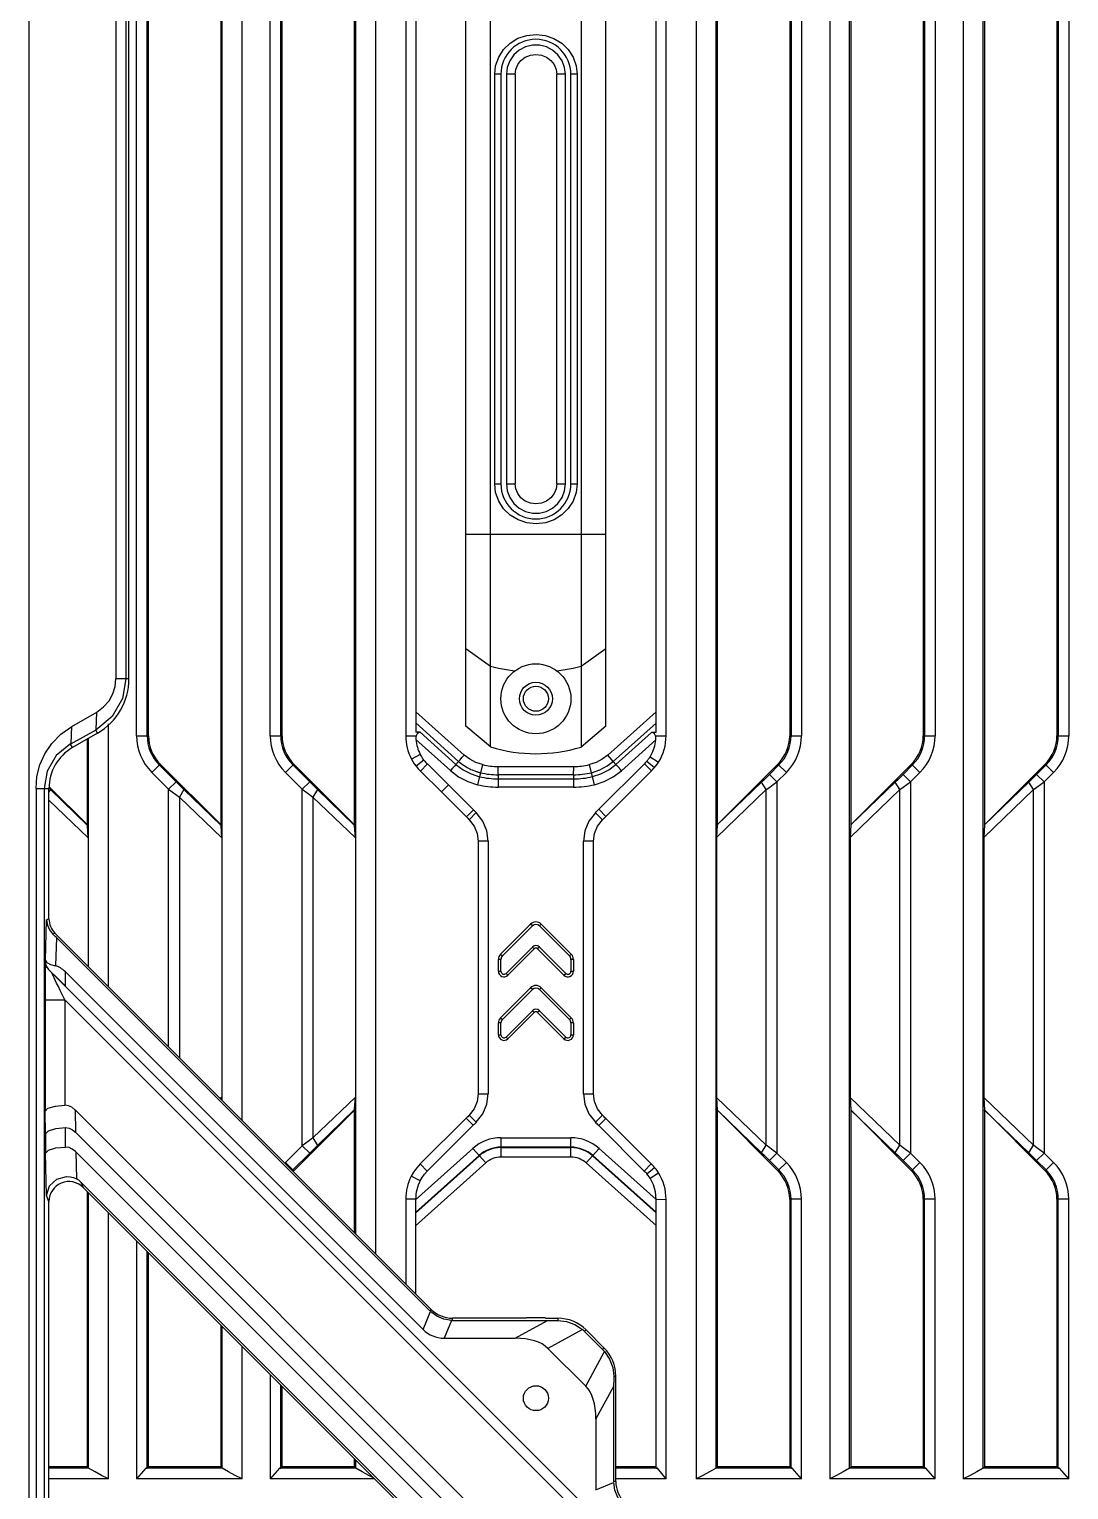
# Model space of a CAD drawing. Header units: millimetres. Extents: x -3132 to 28633, y 682 to 5849.
# Drawn here: x -666.9 to -562.8, y 2240.9 to 2387.1 of the extents above; entities that cross this region are included whole.
import ezdxf

# ---------------------------------------------------------------- set-up
doc = ezdxf.new("R2010")
doc.units = ezdxf.units.MM

msp = doc.modelspace()

# ---------------------------------------------------------------- linework, layer by layer
at = {"linetype": 'Continuous'}
for p, q in [((-647.568, 2279.87), (-647.568, 2468.607)), ((-645.571, 2277.873), (-645.571, 2466.562)), ((-634.198, 2266.5), (-634.198, 2465.558)), ((-632.201, 2264.503), (-632.201, 2465.558)), ((-600.14, 2465.558), (-600.14, 2241.972)), ((-598.147, 2243.038), (-598.147, 2465.558)), ((-586.77, 2465.558), (-586.77, 2241.972)), ((-584.777, 2243.038), (-584.777, 2465.558)), ((-573.4, 2465.558), (-573.4, 2241.972)), ((-571.407, 2243.038), (-571.407, 2465.558)), ((-666.87, 1998.444), (-666.87, 2425.883)), ((-658.191, 2422.667), (-658.191, 2322.058)), ((-657.2, 2422.667), (-657.2, 2322.058)), ((-656.891, 2322.058), (-656.891, 2422.667)), ((-647.71, 2416.644), (-647.71, 2307.472)), ((-634.34, 2416.644), (-634.34, 2307.472)), ((-598.002, 2307.466), (-598.002, 2416.654)), ((-584.632, 2307.466), (-584.632, 2416.654)), ((-571.262, 2307.466), (-571.262, 2416.654)), ((-656.124, 2316.355), (-656.124, 2407.761)), ((-655.071, 2316.355), (-655.071, 2407.761)), ((-654.936, 2316.355), (-654.936, 2407.761)), ((-642.754, 2316.355), (-642.754, 2407.761)), ((-641.701, 2316.355), (-641.701, 2407.761)), ((-641.566, 2316.355), (-641.566, 2407.761)), ((-629.201, 2407.761), (-629.201, 2316.355)), ((-628.199, 2407.682), (-628.199, 2316.701)), ((-620.706, 2315.232), (-620.706, 2408.884)), ((-611.64, 2408.896), (-611.64, 2315.22)), ((-604.14, 2316.68), (-604.14, 2407.705)), ((-603.141, 2316.355), (-603.141, 2407.751)), ((-590.775, 2407.761), (-590.775, 2316.355)), ((-590.64, 2407.761), (-590.64, 2316.355)), ((-589.587, 2407.761), (-589.587, 2316.355)), ((-577.405, 2407.761), (-577.405, 2316.355)), ((-577.27, 2407.761), (-577.27, 2316.355)), ((-576.217, 2407.761), (-576.217, 2316.355)), ((-564.035, 2407.761), (-564.035, 2316.355)), ((-563.9, 2407.761), (-563.9, 2316.355)), ((-562.847, 2407.761), (-562.847, 2316.355)), ((-623.17, 2317.323), (-623.17, 2406.792)), ((-609.17, 2317.313), (-609.17, 2406.803)), ((-620.292, 2341.558), (-620.292, 2382.558)), ((-619.67, 2382.558), (-620.292, 2382.558)), ((-619.67, 2382.558), (-619.67, 2341.558)), ((-619.12, 2382.558), (-619.12, 2341.558)), ((-618.256, 2382.558), (-619.12, 2382.558)), ((-618.256, 2382.558), (-618.256, 2341.558)), ((-614.087, 2341.558), (-614.087, 2382.558)), ((-613.22, 2382.558), (-614.087, 2382.558)), ((-613.22, 2341.558), (-613.22, 2382.558)), ((-612.67, 2341.558), (-612.67, 2382.558)), ((-612.05, 2382.558), (-612.67, 2382.558)), ((-612.05, 2382.558), (-612.05, 2341.558)), ((-620.292, 2341.558), (-619.67, 2341.558)), ((-619.12, 2341.558), (-618.256, 2341.558)), ((-614.087, 2341.558), (-613.22, 2341.558)), ((-612.67, 2341.558), (-612.05, 2341.558)), ((-623.17, 2336.532), (-609.17, 2336.532)), ((-620.706, 2323.283), (-623.17, 2325.059)), ((-609.17, 2325.05), (-611.64, 2323.273)), ((-656.891, 2322.058), (-658.191, 2322.058)), ((-662.614, 2317.283), (-660.114, 2318.727)), ((-660.171, 2316.945), (-660.114, 2318.727)), ((-623.357, 2314.419), (-628.198, 2318.762)), ((-604.14, 2318.739), (-608.977, 2314.413)), ((-662.666, 2315.57), (-662.614, 2317.283)), ((-658.941, 2291.243), (-658.941, 2317.534)), ((-623.906, 2313.794), (-628.196, 2317.643)), ((-620.706, 2315.232), (-623.17, 2317.323)), ((-609.17, 2317.313), (-611.64, 2315.22)), ((-604.14, 2317.623), (-608.428, 2313.788)), ((-660.211, 2316.923), (-662.736, 2315.531)), ((-662.531, 2315.176), (-662.736, 2315.531)), ((-660.035, 2316.617), (-662.531, 2315.176)), ((-661.08, 2316.014), (-661.08, 2307.472)), ((-660.938, 2293.24), (-660.938, 2316.096)), ((-660.035, 2316.617), (-660.211, 2316.923)), ((-656.124, 2316.355), (-654.936, 2316.355)), ((-642.754, 2316.355), (-641.566, 2316.355)), ((-629.201, 2316.355), (-628.151, 2316.355)), ((-627.756, 2316.701), (-628.198, 2316.7)), ((-628.182, 2315.966), (-624.73, 2312.869)), ((-627.756, 2316.701), (-624.18, 2313.493)), ((-608.155, 2313.487), (-604.586, 2316.68)), ((-607.606, 2312.862), (-604.163, 2315.941)), ((-604.14, 2316.68), (-604.586, 2316.68)), ((-604.197, 2316.355), (-603.141, 2316.355)), ((-590.775, 2316.355), (-589.587, 2316.355)), ((-577.405, 2316.355), (-576.217, 2316.355)), ((-564.035, 2316.355), (-562.847, 2316.355)), ((-627.739, 2314.49), (-628.627, 2314.029)), ((-604.739, 2314.253), (-603.889, 2313.728)), ((-653.765, 2313.526), (-654.605, 2312.686)), ((-654.605, 2312.686), (-652.917, 2310.999)), ((-652.172, 2311.744), (-653.86, 2313.431)), ((-647.71, 2307.472), (-653.765, 2313.526)), ((-640.395, 2313.526), (-641.235, 2312.686)), ((-641.235, 2312.686), (-639.547, 2310.999)), ((-638.802, 2311.744), (-640.49, 2313.431)), ((-634.34, 2307.472), (-640.395, 2313.526)), ((-627.372, 2313.921), (-628.158, 2313.302)), ((-627.023, 2313.533), (-627.713, 2312.808)), ((-627.713, 2312.808), (-625.626, 2310.74)), ((-624.92, 2311.448), (-627.023, 2313.533)), ((-623.906, 2313.794), (-624.18, 2313.493)), ((-621.507, 2313.464), (-622, 2311.453)), ((-621.778, 2312.674), (-621.705, 2312.655)), ((-619.952, 2313.289), (-612.388, 2313.289)), ((-610.315, 2311.456), (-610.811, 2313.466)), ((-605.317, 2313.552), (-609.872, 2308.996)), ((-609.165, 2308.288), (-604.615, 2312.838)), ((-608.428, 2313.788), (-608.155, 2313.487)), ((-605.317, 2313.552), (-604.615, 2312.838)), ((-605.062, 2313.828), (-604.296, 2313.184)), ((-591.946, 2313.526), (-598.002, 2307.466)), ((-591.851, 2313.431), (-592.801, 2312.481)), ((-592.056, 2311.736), (-591.106, 2312.686)), ((-591.106, 2312.686), (-591.946, 2313.526)), ((-578.576, 2313.526), (-584.632, 2307.466)), ((-578.481, 2313.431), (-579.431, 2312.481)), ((-578.686, 2311.736), (-577.736, 2312.686)), ((-577.736, 2312.686), (-578.576, 2313.526)), ((-565.206, 2313.526), (-571.262, 2307.466)), ((-565.111, 2313.431), (-566.061, 2312.481)), ((-565.316, 2311.736), (-564.366, 2312.686)), ((-564.366, 2312.686), (-565.206, 2313.526)), ((-661.08, 2307.472), (-664.862, 2311.253)), ((-652.917, 2310.999), (-652.172, 2311.744)), ((-639.547, 2310.999), (-638.802, 2311.744)), ((-624.92, 2311.448), (-625.626, 2310.74)), ((-622.423, 2308.945), (-624.92, 2311.448)), ((-619.945, 2312.457), (-619.946, 2312.051)), ((-619.946, 2312.051), (-612.395, 2312.051)), ((-612.396, 2312.457), (-619.945, 2312.457)), ((-612.402, 2311.219), (-619.94, 2311.219)), ((-612.396, 2312.457), (-612.395, 2312.051)), ((-593.588, 2311.708), (-598.015, 2307.434)), ((-593.125, 2310.963), (-593.588, 2311.708)), ((-592.801, 2312.481), (-592.056, 2311.736)), ((-592.056, 2311.736), (-592.056, 2274.593)), ((-580.218, 2311.708), (-584.645, 2307.434)), ((-579.755, 2310.963), (-580.218, 2311.708)), ((-579.431, 2312.481), (-578.686, 2311.736)), ((-578.686, 2311.736), (-578.686, 2274.593)), ((-566.848, 2311.708), (-571.275, 2307.434)), ((-566.385, 2310.963), (-566.848, 2311.708)), ((-566.061, 2312.481), (-565.316, 2311.736)), ((-565.316, 2311.736), (-565.316, 2274.593)), ((-666.191, 2311.088), (-664.891, 2311.088)), ((-666.191, 2311.088), (-666.191, 2163.028)), ((-665.385, 2311.088), (-665.385, 2163.028)), ((-664.891, 2298.021), (-664.891, 2311.088)), ((-664.756, 2310.971), (-664.891, 2310.752)), ((-664.891, 2309.91), (-660.977, 2306.13)), ((-664.756, 2310.971), (-664.889, 2311.1)), ((-661.045, 2307.388), (-664.756, 2310.971)), ((-652.917, 2285.219), (-652.917, 2310.999)), ((-651.386, 2310.971), (-651.848, 2310.225)), ((-651.848, 2310.225), (-651.848, 2284.15)), ((-651.848, 2310.225), (-647.607, 2306.13)), ((-647.675, 2307.388), (-651.386, 2310.971)), ((-639.547, 2275.33), (-639.547, 2310.999)), ((-638.016, 2310.971), (-638.478, 2310.225)), ((-638.478, 2310.225), (-638.478, 2276.103)), ((-638.478, 2310.225), (-634.237, 2306.13)), ((-634.305, 2307.388), (-638.016, 2310.971)), ((-625.626, 2310.74), (-623.13, 2308.238)), ((-598.086, 2306.172), (-593.125, 2310.963)), ((-593.125, 2275.366), (-593.125, 2310.963)), ((-584.716, 2306.172), (-579.755, 2310.963)), ((-579.755, 2275.366), (-579.755, 2310.963)), ((-571.346, 2306.172), (-566.385, 2310.963)), ((-566.385, 2275.366), (-566.385, 2310.963)), ((-622.423, 2308.945), (-623.13, 2308.238)), ((-622.135, 2308.659), (-622.843, 2307.953)), ((-610.213, 2308.657), (-609.505, 2307.951)), ((-609.872, 2308.996), (-609.165, 2308.288)), ((-661.08, 2307.472), (-661.045, 2307.388)), ((-660.977, 2306.13), (-661.045, 2307.388)), ((-647.71, 2307.472), (-647.675, 2307.388)), ((-647.607, 2306.13), (-647.675, 2307.388)), ((-634.34, 2307.472), (-634.305, 2307.388)), ((-634.237, 2306.13), (-634.305, 2307.388)), ((-598.018, 2307.436), (-598.086, 2306.172)), ((-584.648, 2307.436), (-584.716, 2306.172)), ((-571.278, 2307.436), (-571.346, 2306.172)), ((-660.977, 2306.13), (-660.977, 2293.279)), ((-647.607, 2306.13), (-647.607, 2280.199)), ((-634.237, 2306.13), (-634.237, 2280.199)), ((-620.947, 2305.816), (-621.947, 2305.816)), ((-621.947, 2305.816), (-621.947, 2280.512)), ((-620.947, 2305.816), (-620.947, 2280.512)), ((-610.396, 2305.817), (-611.396, 2305.817)), ((-611.396, 2280.513), (-611.396, 2305.817)), ((-610.396, 2280.512), (-610.396, 2305.816)), ((-598.086, 2306.172), (-598.086, 2280.156)), ((-584.716, 2306.172), (-584.716, 2280.156)), ((-571.346, 2306.172), (-571.346, 2280.156)), ((-664.891, 2298.021), (-665.136, 2297.92)), ((-665.238, 2293.884), (-665.136, 2297.92)), ((-664.446, 2296.55), (-664.306, 2296.608)), ((-664.306, 2296.608), (-626.635, 2258.937)), ((-616.701, 2297.502), (-619.701, 2294.502)), ((-619.524, 2294.326), (-616.524, 2297.326)), ((-616.524, 2297.326), (-616.701, 2297.502)), ((-615.64, 2297.502), (-615.817, 2297.326)), ((-615.817, 2297.326), (-612.817, 2294.326)), ((-612.64, 2294.502), (-615.64, 2297.502)), ((-664.156, 2296.151), (-664.228, 2293.332)), ((-664.156, 2296.151), (-626.788, 2258.783)), ((-616.524, 2295.204), (-619.158, 2292.57)), ((-616.347, 2295.028), (-616.524, 2295.204)), ((-615.817, 2295.204), (-615.994, 2295.028)), ((-613.183, 2292.57), (-615.817, 2295.204)), ((-665.238, 2293.884), (-665.238, 2293.533)), ((-619.67, 2293.972), (-619.92, 2293.972)), ((-619.92, 2292.782), (-619.92, 2293.972)), ((-619.701, 2294.502), (-619.524, 2294.326)), ((-619.67, 2292.782), (-619.67, 2293.972)), ((-618.982, 2292.393), (-616.347, 2295.028)), ((-615.994, 2295.028), (-613.359, 2292.393)), ((-612.817, 2294.326), (-612.64, 2294.502)), ((-612.42, 2293.972), (-612.67, 2293.972)), ((-612.67, 2293.972), (-612.67, 2292.782)), ((-612.42, 2293.972), (-612.42, 2292.782)), ((-568.136, 2196.169), (-664.601, 2292.634)), ((-663.239, 2291.299), (-663.239, 2292.713)), ((-627.464, 2256.938), (-663.239, 2292.713)), ((-619.92, 2292.782), (-619.67, 2292.782)), ((-619.158, 2292.57), (-618.982, 2292.393)), ((-613.359, 2292.393), (-613.183, 2292.57)), ((-612.67, 2292.782), (-612.42, 2292.782)), ((-616.701, 2291.138), (-619.701, 2288.138)), ((-619.524, 2287.962), (-616.524, 2290.962)), ((-616.524, 2290.962), (-616.701, 2291.138)), ((-615.64, 2291.138), (-615.817, 2290.962)), ((-615.817, 2290.962), (-612.817, 2287.962)), ((-612.64, 2288.138), (-615.64, 2291.138)), ((-665.29, 2289.911), (-663.291, 2289.911)), ((-665.29, 2289.911), (-665.29, 2278.779)), ((-663.291, 2289.911), (-663.291, 2279.387)), ((-663.291, 2289.911), (-568.843, 2195.463)), ((-619.701, 2288.138), (-619.524, 2287.962)), ((-616.524, 2288.84), (-619.158, 2286.206)), ((-618.982, 2286.029), (-616.347, 2288.664)), ((-616.347, 2288.664), (-616.524, 2288.84)), ((-615.817, 2288.84), (-615.994, 2288.664)), ((-615.994, 2288.664), (-613.359, 2286.029)), ((-613.183, 2286.206), (-615.817, 2288.84)), ((-612.817, 2287.962), (-612.64, 2288.138)), ((-619.67, 2287.608), (-619.92, 2287.608)), ((-619.92, 2286.418), (-619.92, 2287.608)), ((-619.92, 2286.418), (-619.67, 2286.418)), ((-619.67, 2286.418), (-619.67, 2287.608)), ((-612.42, 2287.608), (-612.67, 2287.608)), ((-612.67, 2287.608), (-612.67, 2286.418)), ((-612.67, 2286.418), (-612.42, 2286.418)), ((-612.42, 2287.608), (-612.42, 2286.418)), ((-619.158, 2286.206), (-618.982, 2286.029)), ((-613.359, 2286.029), (-613.183, 2286.206)), ((-621.947, 2280.512), (-620.947, 2280.512)), ((-611.396, 2280.513), (-610.396, 2280.513)), ((-647.607, 2280.199), (-647.754, 2280.056)), ((-647.622, 2279.924), (-647.607, 2280.199)), ((-634.237, 2280.199), (-638.478, 2276.103)), ((-634.305, 2278.941), (-634.237, 2280.199)), ((-598.086, 2280.156), (-598.017, 2278.888)), ((-593.125, 2275.366), (-598.086, 2280.156)), ((-579.755, 2275.366), (-584.716, 2280.156)), ((-584.716, 2280.156), (-584.647, 2278.888)), ((-566.385, 2275.366), (-571.346, 2280.156)), ((-571.346, 2280.156), (-571.277, 2278.888)), ((-665.238, 2276.53), (-665.29, 2278.779)), ((-662.289, 2278.92), (-662.237, 2276.671)), ((-568.843, 2185.473), (-662.289, 2278.92)), ((-640.395, 2272.802), (-634.34, 2278.857)), ((-638.016, 2275.358), (-634.305, 2278.941)), ((-634.34, 2278.857), (-634.305, 2278.941)), ((-634.34, 2278.857), (-634.34, 2266.642)), ((-623.142, 2278.079), (-627.735, 2273.498)), ((-622.436, 2277.371), (-623.142, 2278.079)), ((-622.13, 2277.675), (-622.838, 2278.381)), ((-610.208, 2277.667), (-609.5, 2278.374)), ((-609.174, 2278.049), (-609.881, 2277.342)), ((-604.631, 2273.506), (-609.174, 2278.049)), ((-598.012, 2278.892), (-593.588, 2274.621)), ((-598.001, 2243.19), (-598.001, 2278.867)), ((-598.001, 2278.867), (-591.946, 2272.802)), ((-584.642, 2278.892), (-580.218, 2274.621)), ((-584.631, 2278.867), (-578.576, 2272.802)), ((-584.631, 2243.19), (-584.631, 2278.867)), ((-571.272, 2278.892), (-566.848, 2274.621)), ((-571.261, 2243.19), (-571.261, 2278.867)), ((-571.261, 2278.867), (-565.206, 2272.802)), ((-665.238, 2276.53), (-665.238, 2274.571)), ((-663.239, 2275.196), (-663.239, 2277.137)), ((-569.941, 2184.375), (-662.242, 2276.676)), ((-638.478, 2276.103), (-638.016, 2275.358)), ((-627.034, 2272.785), (-622.436, 2277.371)), ((-619.672, 2276.126), (-612.663, 2276.126)), ((-619.672, 2276.126), (-619.672, 2274.185)), ((-612.663, 2274.185), (-612.663, 2276.126)), ((-609.881, 2277.342), (-605.327, 2272.788)), ((-662.241, 2274.744), (-623.051, 2235.554)), ((-662.219, 2274.722), (-662.153, 2272.015)), ((-639.547, 2275.33), (-641.235, 2273.642)), ((-638.802, 2274.585), (-639.547, 2275.33)), ((-622.49, 2275.047), (-628.201, 2269.924)), ((-621.194, 2273.602), (-622.49, 2275.047)), ((-612.663, 2275.178), (-619.672, 2275.178)), ((-619.672, 2275.134), (-612.663, 2275.134)), ((-609.849, 2275.051), (-611.143, 2273.604)), ((-604.14, 2269.954), (-609.849, 2275.051)), ((-593.588, 2274.621), (-593.125, 2275.366)), ((-592.056, 2274.593), (-592.801, 2273.848)), ((-591.106, 2273.642), (-592.056, 2274.593)), ((-580.218, 2274.621), (-579.755, 2275.366)), ((-578.686, 2274.593), (-579.431, 2273.848)), ((-577.736, 2273.642), (-578.686, 2274.593)), ((-566.848, 2274.621), (-566.385, 2275.366)), ((-565.316, 2274.593), (-566.061, 2273.848)), ((-564.366, 2273.642), (-565.316, 2274.593)), ((-665.136, 2270.331), (-665.238, 2274.571)), ((-641.235, 2273.642), (-640.395, 2272.802)), ((-640.49, 2272.897), (-638.802, 2274.585)), ((-621.857, 2274.341), (-628.201, 2268.649)), ((-628.201, 2268.59), (-621.827, 2274.308)), ((-628.201, 2267.315), (-621.194, 2273.602)), ((-627.034, 2272.785), (-627.735, 2273.498)), ((-612.663, 2274.185), (-619.672, 2274.185)), ((-611.143, 2273.604), (-604.14, 2267.34)), ((-610.511, 2274.311), (-604.14, 2268.613)), ((-604.14, 2268.673), (-610.481, 2274.344)), ((-605.327, 2272.788), (-604.631, 2273.506)), ((-605.06, 2272.5), (-604.294, 2273.142)), ((-591.851, 2272.897), (-592.801, 2273.848)), ((-591.946, 2272.802), (-591.106, 2273.642)), ((-578.481, 2272.897), (-579.431, 2273.848)), ((-578.576, 2272.802), (-577.736, 2273.642)), ((-565.111, 2272.897), (-566.061, 2273.848)), ((-565.206, 2272.802), (-564.366, 2273.642)), ((-661.696, 2271.678), (-624.833, 2234.815)), ((-661.696, 2271.678), (-661.479, 2271.154)), ((-627.754, 2271.812), (-628.645, 2272.264)), ((-604.738, 2272.074), (-603.893, 2272.609)), ((-664.891, 2269.74), (-665.136, 2270.331)), ((-625.049, 2234.724), (-661.479, 2271.154)), ((-661.08, 2270.755), (-661.08, 2243.19)), ((-660.938, 2243.037), (-660.938, 2270.613)), ((-664.891, 2163.028), (-664.891, 2269.74)), ((-628.201, 2269.974), (-629.201, 2269.974)), ((-629.201, 2269.974), (-629.201, 2261.503)), ((-628.201, 2269.974), (-628.201, 2260.503)), ((-604.14, 2269.954), (-603.141, 2269.964)), ((-604.14, 2243.059), (-604.14, 2269.954)), ((-603.141, 2241.972), (-603.141, 2269.96)), ((-589.587, 2269.974), (-590.775, 2269.974)), ((-590.775, 2269.974), (-590.775, 2243.19)), ((-590.64, 2243.056), (-590.64, 2269.974)), ((-589.587, 2241.972), (-589.587, 2269.974)), ((-576.217, 2269.974), (-577.405, 2269.974)), ((-577.405, 2269.974), (-577.405, 2243.19)), ((-577.27, 2243.056), (-577.27, 2269.974)), ((-576.217, 2241.972), (-576.217, 2269.974)), ((-562.847, 2269.974), (-564.035, 2269.974)), ((-564.035, 2269.974), (-564.035, 2243.19)), ((-563.9, 2243.056), (-563.9, 2269.974)), ((-562.847, 2241.972), (-562.847, 2269.974)), ((-658.941, 2241.972), (-658.941, 2268.616)), ((-656.124, 2265.799), (-656.124, 2241.972)), ((-655.071, 2243.056), (-655.071, 2264.745)), ((-654.936, 2243.19), (-654.936, 2264.611)), ((-627.464, 2256.938), (-626.725, 2258.72)), ((-626.635, 2258.937), (-626.788, 2258.783)), ((-647.71, 2257.385), (-647.71, 2243.19)), ((-647.568, 2243.037), (-647.568, 2257.243)), ((-624.602, 2257.841), (-625.339, 2256.058)), ((-617.14, 2258.058), (-624.513, 2258.058)), ((-624.513, 2257.841), (-624.513, 2258.058)), ((-624.513, 2257.841), (-614.994, 2257.841)), ((-618.254, 2256.058), (-614.994, 2257.841)), ((-617.07, 2258.128), (-617.14, 2258.058)), ((-617.07, 2258.128), (-615.27, 2258.128)), ((-615.27, 2258.128), (-615.201, 2258.058)), ((-615.201, 2258.058), (-613.978, 2258.058)), ((-613.978, 2258.058), (-613.978, 2257.843)), ((-625.339, 2256.058), (-618.254, 2256.058)), ((-611.508, 2256.928), (-614.96, 2255.04)), ((-611.3, 2256.736), (-611.149, 2256.886)), ((-611.3, 2256.736), (-609.493, 2254.928)), ((-611.149, 2256.886), (-609.342, 2255.079)), ((-645.571, 2241.972), (-645.571, 2255.246)), ((-611.188, 2251.269), (-614.96, 2255.04)), ((-611.188, 2251.269), (-609.3, 2254.721)), ((-609.342, 2255.079), (-609.493, 2254.928)), ((-642.754, 2252.429), (-642.754, 2241.972)), ((-641.701, 2243.056), (-641.701, 2251.375)), ((-641.566, 2243.19), (-641.566, 2251.241)), ((-608.388, 2251.235), (-610.17, 2247.975)), ((-608.388, 2251.235), (-608.388, 2241.715)), ((-608.386, 2252.251), (-608.17, 2252.251)), ((-608.17, 2241.715), (-608.17, 2252.251)), ((-610.17, 2247.975), (-610.17, 2240.889)), ((-634.34, 2244.015), (-634.34, 2243.19)), ((-661.08, 2243.19), (-664.891, 2243.19)), ((-660.938, 2243.044), (-664.891, 2243.045)), ((-655.2, 2243.046), (-656.124, 2241.972)), ((-655.2, 2243.046), (-655.071, 2243.056)), ((-655.071, 2243.056), (-654.936, 2243.19)), ((-647.71, 2243.19), (-654.936, 2243.19)), ((-641.83, 2243.046), (-642.754, 2241.972)), ((-641.83, 2243.046), (-641.701, 2243.056)), ((-641.701, 2243.056), (-641.566, 2243.19)), ((-634.34, 2243.19), (-641.566, 2243.19)), ((-634.198, 2243.037), (-634.198, 2243.873)), ((-604.14, 2243.19), (-608.17, 2243.19)), ((-603.987, 2243.046), (-608.17, 2243.046)), ((-604.14, 2243.059), (-603.987, 2243.046)), ((-603.141, 2241.972), (-603.987, 2243.046)), ((-598.143, 2243.044), (-598.098, 2243.093)), ((-598.098, 2243.093), (-598.001, 2243.19)), ((-590.775, 2243.19), (-598.001, 2243.19)), ((-590.64, 2243.056), (-590.775, 2243.19)), ((-590.64, 2243.056), (-590.511, 2243.046)), ((-589.587, 2241.972), (-590.511, 2243.046)), ((-584.773, 2243.044), (-584.728, 2243.093)), ((-584.728, 2243.093), (-584.631, 2243.19)), ((-577.405, 2243.19), (-584.631, 2243.19)), ((-577.27, 2243.056), (-577.405, 2243.19)), ((-577.27, 2243.056), (-577.141, 2243.046)), ((-576.217, 2241.972), (-577.141, 2243.046)), ((-571.403, 2243.044), (-571.358, 2243.093)), ((-571.358, 2243.093), (-571.261, 2243.19)), ((-564.035, 2243.19), (-571.261, 2243.19)), ((-563.9, 2243.056), (-564.035, 2243.19)), ((-563.9, 2243.056), (-563.771, 2243.046)), ((-562.847, 2241.972), (-563.771, 2243.046)), ((-658.941, 2241.972), (-664.891, 2241.972)), ((-645.571, 2241.972), (-656.124, 2241.972)), ((-632.297, 2241.972), (-642.754, 2241.972)), ((-610.17, 2240.889), (-608.388, 2241.626)), ((-608.17, 2241.715), (-608.388, 2241.715)), ((-603.14, 2241.972), (-608.17, 2241.972)), ((-589.587, 2241.972), (-600.14, 2241.972)), ((-576.217, 2241.972), (-586.77, 2241.972)), ((-562.847, 2241.972), (-573.4, 2241.972))]:
    msp.add_line(p, q, dxfattribs=at)
for points in [[(-620.292, 2382.558), (-620.196, 2383.418), (-619.887, 2384.285), (-619.401, 2385.042), (-618.752, 2385.676), (-617.962, 2386.16), (-617.091, 2386.457), (-616.153, 2386.558)], [(-616.153, 2386.558), (-615.23, 2386.452), (-614.364, 2386.153), (-613.574, 2385.664), (-612.927, 2385.024), (-612.445, 2384.265), (-612.142, 2383.402), (-612.05, 2382.558)], [(-613.22, 2382.558), (-613.303, 2383.251), (-613.553, 2383.918), (-613.958, 2384.509), (-614.493, 2384.985), (-615.124, 2385.316), (-615.816, 2385.486), (-616.526, 2385.487), (-617.216, 2385.316), (-617.849, 2384.984), (-618.383, 2384.509), (-618.788, 2383.918), (-619.038, 2383.251), (-619.12, 2382.558)], [(-618.256, 2382.558), (-618.191, 2383.049), (-617.991, 2383.527), (-617.665, 2383.946), (-617.23, 2384.275), (-616.718, 2384.483), (-616.172, 2384.554), (-615.623, 2384.483), (-615.112, 2384.274), (-614.678, 2383.946), (-614.351, 2383.526), (-614.152, 2383.049), (-614.087, 2382.558)], [(-616.153, 2337.558), (-617.082, 2337.657), (-617.956, 2337.953), (-618.753, 2338.44), (-619.407, 2339.08), (-619.893, 2339.842), (-620.199, 2340.709), (-620.292, 2341.558)], [(-619.12, 2341.558), (-619.038, 2340.864), (-618.787, 2340.196), (-618.381, 2339.605), (-617.846, 2339.13), (-617.212, 2338.798), (-616.523, 2338.629), (-615.818, 2338.629), (-615.128, 2338.798), (-614.495, 2339.13), (-613.959, 2339.605), (-613.554, 2340.196), (-613.303, 2340.864), (-613.22, 2341.558)], [(-614.087, 2341.558), (-614.152, 2341.066), (-614.351, 2340.59), (-614.677, 2340.17), (-615.111, 2339.842), (-615.621, 2339.633), (-616.173, 2339.562), (-616.722, 2339.634), (-617.233, 2339.843), (-617.667, 2340.171), (-617.992, 2340.591), (-618.191, 2341.068), (-618.256, 2341.558)], [(-612.05, 2341.558), (-612.145, 2340.703), (-612.45, 2339.84), (-612.931, 2339.086), (-613.573, 2338.453), (-614.356, 2337.967), (-615.22, 2337.666), (-616.153, 2337.558)], [(-618.299, 2322.836), (-619.108, 2322.95), (-619.912, 2323.099), (-620.706, 2323.283)], [(-611.64, 2323.273), (-612.431, 2323.091), (-613.231, 2322.944), (-614.037, 2322.833)], [(-657.2, 2322.058), (-657.542, 2320.082), (-658.557, 2318.3), (-660.211, 2316.923)], [(-660.114, 2318.727), (-659.425, 2319.235), (-658.885, 2319.854), (-658.497, 2320.554), (-658.267, 2321.298), (-658.191, 2322.058)], [(-666.191, 2311.088), (-666.093, 2312.267), (-665.795, 2313.436), (-665.295, 2314.555), (-664.594, 2315.594), (-663.7, 2316.514), (-662.614, 2317.283)], [(-662.736, 2315.532), (-664.165, 2314.38), (-665.086, 2312.798), (-665.385, 2311.088)], [(-628.151, 2316.355), (-628.178, 2316.237), (-628.188, 2316.107), (-628.182, 2315.966)], [(-627.757, 2316.701), (-627.929, 2316.66), (-628.062, 2316.541), (-628.151, 2316.355)], [(-604.74, 2314.254), (-604.463, 2314.785), (-604.27, 2315.352), (-604.163, 2315.941)], [(-604.197, 2316.355), (-604.291, 2316.535), (-604.424, 2316.644), (-604.586, 2316.68)], [(-604.163, 2315.941), (-604.156, 2316.092), (-604.168, 2316.23), (-604.198, 2316.355)], [(-627.372, 2313.921), (-627.511, 2314.108), (-627.633, 2314.298), (-627.739, 2314.49)], [(-623.906, 2313.794), (-623.76, 2313.962), (-623.57, 2314.178), (-623.357, 2314.419)], [(-621.507, 2313.464), (-622.175, 2313.686), (-622.797, 2314.008), (-623.357, 2314.419)], [(-608.977, 2314.413), (-609.528, 2314.009), (-610.145, 2313.689), (-610.811, 2313.466)], [(-608.428, 2313.788), (-608.576, 2313.954), (-608.766, 2314.17), (-608.977, 2314.413)], [(-605.062, 2313.828), (-605.014, 2313.885), (-604.97, 2313.938), (-604.931, 2313.988), (-604.895, 2314.034), (-604.862, 2314.078), (-604.833, 2314.118), (-604.806, 2314.156), (-604.783, 2314.191), (-604.761, 2314.224), (-604.74, 2314.254)], [(-628.627, 2314.029), (-628.49, 2313.783), (-628.334, 2313.541), (-628.158, 2313.302)], [(-624.18, 2313.493), (-624.326, 2313.325), (-624.517, 2313.11), (-624.73, 2312.869)], [(-624.73, 2312.869), (-623.901, 2312.256), (-622.984, 2311.78), (-622, 2311.453)], [(-624.179, 2313.493), (-623.455, 2312.958), (-622.654, 2312.544), (-621.802, 2312.261)], [(-623.906, 2313.794), (-623.696, 2313.629), (-623.511, 2313.486), (-623.341, 2313.366), (-623.183, 2313.267), (-623.038, 2313.183), (-622.904, 2313.111), (-622.781, 2313.049), (-622.667, 2312.994), (-622.562, 2312.947), (-622.466, 2312.905), (-622.376, 2312.869), (-622.294, 2312.837), (-622.217, 2312.809), (-622.146, 2312.785), (-622.081, 2312.763), (-622.02, 2312.743), (-621.964, 2312.726), (-621.912, 2312.711), (-621.864, 2312.697), (-621.82, 2312.685), (-621.778, 2312.674)], [(-619.945, 2312.457), (-619.945, 2312.68), (-619.948, 2312.968), (-619.952, 2313.289)], [(-612.396, 2312.457), (-612.393, 2312.68), (-612.39, 2312.967), (-612.388, 2313.289)], [(-610.612, 2312.658), (-609.762, 2312.948), (-609.036, 2313.336), (-608.428, 2313.788)], [(-610.514, 2312.264), (-609.673, 2312.544), (-608.882, 2312.952), (-608.155, 2313.487)], [(-610.315, 2311.456), (-609.337, 2311.783), (-608.427, 2312.255), (-607.606, 2312.862)], [(-607.606, 2312.862), (-607.818, 2313.104), (-608.008, 2313.32), (-608.155, 2313.487)], [(-605.062, 2313.828), (-605.145, 2313.732), (-605.23, 2313.639), (-605.317, 2313.552)], [(-604.615, 2312.838), (-604.507, 2312.949), (-604.4, 2313.064), (-604.296, 2313.184)], [(-604.296, 2313.184), (-604.149, 2313.365), (-604.013, 2313.546), (-603.889, 2313.728)], [(-651.386, 2310.971), (-651.64, 2311.217), (-651.902, 2311.475), (-652.172, 2311.744)], [(-638.016, 2310.971), (-638.27, 2311.217), (-638.532, 2311.475), (-638.802, 2311.744)], [(-619.946, 2312.051), (-619.946, 2311.828), (-619.94, 2311.219)], [(-612.395, 2312.051), (-612.398, 2311.828), (-612.4, 2311.54), (-612.402, 2311.219)], [(-592.801, 2312.481), (-593.071, 2312.213), (-593.334, 2311.955), (-593.588, 2311.708)], [(-593.125, 2310.963), (-592.775, 2311.213), (-592.419, 2311.471), (-592.056, 2311.736)], [(-579.431, 2312.481), (-579.701, 2312.213), (-579.964, 2311.955), (-580.218, 2311.708)], [(-579.755, 2310.963), (-579.405, 2311.213), (-579.049, 2311.471), (-578.686, 2311.736)], [(-566.061, 2312.481), (-566.331, 2312.213), (-566.594, 2311.955), (-566.848, 2311.708)], [(-566.385, 2310.963), (-566.035, 2311.213), (-565.679, 2311.471), (-565.316, 2311.736)], [(-652.917, 2310.999), (-652.555, 2310.733), (-652.198, 2310.475), (-651.848, 2310.225)], [(-639.547, 2310.999), (-639.185, 2310.733), (-638.828, 2310.475), (-638.478, 2310.225)], [(-620.947, 2305.816), (-621.082, 2306.838), (-621.482, 2307.804), (-622.135, 2308.659)], [(-610.213, 2308.657), (-610.864, 2307.801), (-611.261, 2306.836), (-611.396, 2305.816)], [(-622.843, 2307.953), (-622.348, 2307.304), (-622.048, 2306.579), (-621.947, 2305.816)], [(-610.396, 2305.816), (-610.295, 2306.579), (-609.997, 2307.303), (-609.505, 2307.951)], [(-598.001, 2307.466), (-598.006, 2307.457), (-598.012, 2307.446), (-598.018, 2307.436)], [(-584.631, 2307.466), (-584.636, 2307.457), (-584.642, 2307.446), (-584.648, 2307.436)], [(-571.261, 2307.466), (-571.266, 2307.457), (-571.272, 2307.446), (-571.278, 2307.436)], [(-665.136, 2297.92), (-665.056, 2297.399), (-664.846, 2296.921), (-664.526, 2296.517)], [(-664.156, 2296.151), (-664.277, 2296.272), (-664.393, 2296.386), (-664.525, 2296.517)], [(-665.238, 2293.884), (-665.098, 2293.666), (-664.746, 2293.475), (-664.228, 2293.332)], [(-665.238, 2293.533), (-665.265, 2292.65), (-665.284, 2291.395), (-665.29, 2289.911)], [(-665.238, 2293.533), (-665.153, 2293.265), (-664.936, 2292.969), (-664.602, 2292.635)], [(-663.291, 2289.911), (-663.536, 2290.402), (-663.76, 2290.853), (-663.957, 2291.255), (-664.126, 2291.602), (-664.266, 2291.891), (-664.378, 2292.125), (-664.479, 2292.341), (-664.573, 2292.548), (-664.608, 2292.641)], [(-664.601, 2292.634), (-664.207, 2292.254), (-663.743, 2291.8), (-663.239, 2291.299)], [(-621.947, 2280.512), (-622.048, 2279.751), (-622.346, 2279.027), (-622.838, 2278.381)], [(-622.13, 2277.675), (-621.479, 2278.529), (-621.082, 2279.493), (-620.947, 2280.512)], [(-611.396, 2280.513), (-611.261, 2279.49), (-610.862, 2278.524), (-610.208, 2277.667)], [(-609.5, 2278.374), (-609.995, 2279.023), (-610.295, 2279.749), (-610.396, 2280.512)], [(-665.29, 2278.779), (-664.992, 2279.08), (-664.256, 2279.299), (-663.291, 2279.385)], [(-662.295, 2278.925), (-662.609, 2279.178), (-662.94, 2279.333), (-663.291, 2279.387)], [(-598.006, 2278.863), (-598.009, 2278.873), (-598.01, 2278.882), (-598.012, 2278.892)], [(-584.636, 2278.863), (-584.639, 2278.873), (-584.64, 2278.882), (-584.642, 2278.892)], [(-571.266, 2278.863), (-571.269, 2278.873), (-571.27, 2278.882), (-571.272, 2278.892)], [(-665.238, 2276.53), (-664.94, 2276.831), (-664.203, 2277.05), (-663.214, 2277.134)], [(-663.239, 2277.137), (-662.887, 2277.083), (-662.555, 2276.928), (-662.242, 2276.676)], [(-638.478, 2276.103), (-638.828, 2275.853), (-639.185, 2275.595), (-639.547, 2275.33)], [(-665.238, 2274.571), (-664.939, 2274.88), (-664.203, 2275.106), (-663.239, 2275.194)], [(-662.241, 2274.744), (-662.558, 2274.993), (-662.889, 2275.143), (-663.239, 2275.196)], [(-638.802, 2274.585), (-638.532, 2274.854), (-638.27, 2275.111), (-638.016, 2275.358)], [(-593.588, 2274.621), (-593.334, 2274.374), (-593.071, 2274.116), (-592.801, 2273.848)], [(-592.056, 2274.593), (-592.419, 2274.858), (-592.775, 2275.116), (-593.125, 2275.366)], [(-580.218, 2274.621), (-579.964, 2274.374), (-579.701, 2274.116), (-579.431, 2273.848)], [(-578.686, 2274.593), (-579.049, 2274.858), (-579.405, 2275.116), (-579.755, 2275.366)], [(-566.848, 2274.621), (-566.594, 2274.374), (-566.331, 2274.116), (-566.061, 2273.848)], [(-565.316, 2274.593), (-565.679, 2274.858), (-566.035, 2275.116), (-566.385, 2275.366)], [(-627.735, 2273.498), (-628.1, 2273.1), (-628.404, 2272.684), (-628.646, 2272.263)], [(-604.294, 2273.142), (-604.405, 2273.27), (-604.517, 2273.391), (-604.631, 2273.506)], [(-603.893, 2272.609), (-604.016, 2272.788), (-604.149, 2272.964), (-604.294, 2273.142)], [(-665.136, 2270.331), (-664.842, 2271.298), (-664.1, 2271.989), (-663.142, 2272.245)], [(-663.142, 2272.245), (-662.776, 2272.219), (-662.456, 2272.142), (-662.153, 2272.015)], [(-627.754, 2271.812), (-627.563, 2272.144), (-627.323, 2272.471), (-627.034, 2272.785)], [(-605.327, 2272.788), (-605.237, 2272.697), (-605.148, 2272.601), (-605.06, 2272.5)], [(-604.739, 2272.074), (-604.838, 2272.218), (-604.942, 2272.356), (-605.06, 2272.5)], [(-604.14, 2269.954), (-604.207, 2270.696), (-604.407, 2271.408), (-604.739, 2272.074)], [(-624.601, 2257.842), (-625.373, 2257.959), (-626.096, 2258.258), (-626.725, 2258.722)], [(-613.978, 2257.843), (-613.1, 2257.742), (-612.263, 2257.435), (-611.508, 2256.928)], [(-609.3, 2254.721), (-608.795, 2253.966), (-608.486, 2253.123), (-608.386, 2252.251)], [(-660.934, 2243.038), (-660.983, 2243.092), (-661.08, 2243.19)], [(-658.941, 2241.972), (-659.621, 2242.33), (-660.286, 2242.684), (-660.938, 2243.037)], [(-647.568, 2243.044), (-650.092, 2243.045), (-652.636, 2243.045), (-655.2, 2243.046)], [(-647.564, 2243.038), (-647.613, 2243.092), (-647.71, 2243.19)], [(-645.571, 2241.972), (-646.251, 2242.33), (-646.916, 2242.684), (-647.568, 2243.037)], [(-634.198, 2243.044), (-636.722, 2243.045), (-639.266, 2243.045), (-641.83, 2243.046)], [(-634.194, 2243.038), (-634.243, 2243.092), (-634.34, 2243.19)], [(-632.404, 2242.078), (-632.881, 2242.33), (-633.546, 2242.684), (-634.198, 2243.037)], [(-598.143, 2243.037), (-598.795, 2242.684), (-599.46, 2242.33), (-600.14, 2241.972)], [(-590.511, 2243.046), (-593.075, 2243.045), (-595.619, 2243.045), (-598.143, 2243.044)], [(-584.773, 2243.037), (-585.425, 2242.684), (-586.09, 2242.33), (-586.77, 2241.972)], [(-577.141, 2243.046), (-579.705, 2243.045), (-582.249, 2243.045), (-584.773, 2243.044)], [(-571.403, 2243.037), (-572.055, 2242.684), (-572.72, 2242.33), (-573.4, 2241.972)], [(-563.771, 2243.046), (-566.335, 2243.045), (-568.879, 2243.045), (-571.403, 2243.044)], [(-607.507, 2239.504), (-607.97, 2240.132), (-608.27, 2240.854), (-608.386, 2241.627)]]:
    msp.add_lwpolyline(points, dxfattribs=at)
for centre, radius in [((-616.17, 2320.058), 3.5), ((-616.17, 2320.058), 1.65), ((-616.17, 2320.058), 1.25), ((-616.17, 2250.058), 1.25)]:
    msp.add_circle(centre, radius, dxfattribs=at)
for centre, radius, start, end in [((-616.17, 2382.558), 3.5, 0.00002, 180.00002), ((-616.17, 2341.558), 3.5, 180.00002, 0), ((-663.17, 2322.058), 6.279, 299.95606, 0), ((-650.936, 2316.355), 5.188, 180.00001, 225), ((-650.936, 2316.355), 4.134, 180, 225), ((-650.936, 2316.355), 4, 180.00001, 225), ((-637.566, 2316.355), 5.188, 180.00001, 225), ((-637.566, 2316.355), 4.134, 180, 225), ((-637.566, 2316.355), 4, 180.00001, 225), ((-624.201, 2316.355), 5, 180.00002, 207.71825), ((-624.201, 2316.355), 4, 185.58183, 207.78568), ((-608.14, 2316.355), 4.998, 328.28646, 0.00762), ((-594.775, 2316.355), 4, 314.99932, 0), ((-594.775, 2316.355), 4.134, 315, 0), ((-594.775, 2316.355), 5.188, 315, 360), ((-581.405, 2316.355), 4, 314.99932, 0), ((-581.405, 2316.355), 4.134, 315, 0), ((-581.405, 2316.355), 5.188, 315, 360), ((-568.035, 2316.355), 4, 314.99932, 0), ((-568.035, 2316.355), 4.134, 315, 0), ((-568.035, 2316.355), 5.188, 315, 360), ((-660.17, 2311.088), 4.721, 120, 180), ((-624.286, 2316.348), 4.926, 218.19037, 225.93408), ((-624.286, 2316.348), 3.926, 218.18979, 225.81563), ((-620.056, 2319.393), 6.937, 256.2454, 270.91771), ((-620.056, 2319.393), 6.105, 256.24513, 270.96986), ((-612.276, 2319.399), 6.943, 269.00943, 283.87321), ((-612.276, 2319.399), 6.111, 268.95345, 283.87387), ((-620.056, 2319.393), 8.175, 256.24562, 270.81432), ((-620.056, 2319.393), 7.343, 256.2454, 270.85433), ((-612.276, 2319.399), 8.181, 269.12028, 283.87341), ((-612.276, 2319.399), 7.349, 269.0774, 283.87321), ((-566.837, 2364.677), 79.714, 225.07472, 225.36551), ((-566.837, 2364.677), 78.714, 225.07549, 225.37047), ((-665.666, 2364.786), 78.902, 314.65299, 315.00212), ((-665.666, 2364.786), 79.902, 314.65883, 315.00212), ((-616.17, 2296.972), 0.75, 45.00003, 134.99998), ((-616.17, 2296.972), 0.5, 45.00005, 134.99998), ((-616.17, 2294.851), 0.5, 44.99999, 134.99998), ((-616.17, 2294.851), 0.25, 44.99997, 134.99998), ((-619.17, 2293.972), 0.75, 135, 179.99994), ((-619.17, 2293.972), 0.5, 135, 179.99995), ((-613.17, 2293.972), 0.5, 0, 44.99999), ((-613.17, 2293.972), 0.75, 0, 44.99999), ((-619.37, 2292.782), 0.55, 180.00004, 315), ((-619.37, 2292.782), 0.3, 180.00002, 315), ((-612.97, 2292.782), 0.55, 225.00013, 0), ((-612.97, 2292.782), 0.3, 225.00005, 0), ((-616.17, 2290.608), 0.75, 45.00003, 134.99998), ((-616.17, 2290.608), 0.5, 45.00005, 134.99998), ((-619.17, 2287.608), 0.75, 135, 179.99994), ((-619.17, 2287.608), 0.5, 135, 179.99995), ((-616.17, 2288.487), 0.5, 44.99999, 134.99998), ((-616.17, 2288.487), 0.25, 44.99997, 134.99998), ((-613.17, 2287.608), 0.5, 0, 44.99999), ((-613.17, 2287.608), 0.75, 0, 44.99999), ((-619.37, 2286.418), 0.55, 180.00004, 315), ((-619.37, 2286.418), 0.3, 180.00002, 315), ((-612.97, 2286.418), 0.55, 225.00013, 0), ((-612.97, 2286.418), 0.3, 225.00005, 0), ((-566.873, 2221.663), 79.68, 134.61732, 134.92528), ((-566.873, 2221.663), 78.68, 134.61137, 134.92528), ((-665.69, 2221.535), 78.925, 44.99933, 45.33387), ((-665.69, 2221.535), 79.925, 44.99933, 45.3289), ((-619.672, 2271.906), 4.221, 90, 131.89966), ((-612.663, 2271.906), 4.221, 48.18708, 90), ((-619.672, 2271.906), 3.272, 90, 131.89966), ((-619.672, 2271.906), 3.228, 90, 131.89966), ((-612.663, 2271.906), 3.272, 48.18708, 90), ((-612.663, 2271.906), 3.228, 48.18708, 90), ((-637.566, 2269.974), 5.188, 135, 135.85078), ((-619.672, 2271.906), 2.279, 90, 131.89966), ((-612.663, 2271.906), 2.279, 48.18708, 90), ((-594.775, 2269.974), 5.188, 0.00001, 44.99999), ((-581.405, 2269.974), 5.188, 0.00001, 44.99999), ((-568.035, 2269.974), 5.188, 0.00001, 44.99999), ((-637.566, 2269.974), 4.134, 135, 136.04624), ((-637.566, 2269.974), 4, 135, 136.10289), ((-624.201, 2269.974), 5, 152.75191, 180), ((-624.201, 2269.974), 4, 152.65263, 179.99999), ((-608.14, 2269.974), 4.999, 359.84083, 31.81758), ((-594.775, 2269.974), 4, 0, 45.00069), ((-594.775, 2269.974), 4.134, 0.00001, 44.99999), ((-581.405, 2269.974), 4, 0, 45.00069), ((-581.405, 2269.974), 4.134, 0.00001, 44.99999), ((-568.035, 2269.974), 4, 0, 45.00069), ((-568.035, 2269.974), 4.134, 0.00001, 44.99999), ((-624.513, 2261.058), 3, 225, 270), ((-613.978, 2254.058), 4, 45, 90), ((-612.17, 2252.251), 4, 0, 45), ((-605.17, 2241.715), 3, 180, 225)]:
    msp.add_arc(centre, radius, start, end, dxfattribs=at)
for centre, major_axis, ratio, start_param, end_param in [((-616.153, 2333.008), (0, -18.45), 0.92139, -0.2711698, 0.2686962), ((-662.89, 2298.022), (1.849, 0.766), 0.9992864, 2.7491459, 3.5340394), ((-663.239, 2289.884), (-1.414, 3.414), 0.4142136, -0.7853982, -0.2683261), ((-662.89, 2269.734), (-0.769, 1.855), 0.9958623, -1.1766292, 1.1766292), ((-663.035, 2270.084), (0.329, 2.113), 0.9099578, 5.6963366, 5.9838145), ((-608.061, 2258.097), (10.717, 0.166), 0.0182029, -2.2745541, -2.1559227), ((-624.095, 2262.068), (-2.397, -5.786), 0.6785983, -0.2740142, 0.2740142), ((-624.718, 2248.987), (10.14, 5.546), 0.4326149, 0.1260383, 0.669232), ((-613.932, 2254.104), (2.632, 2.632), 0.9998476, 0, 0.07615), ((-612.125, 2252.297), (2.632, 2.632), 0.9998476, -0.07615, 0), ((-617.242, 2241.51), (5.546, 10.14), 0.4326149, -0.669232, -0.1260383), ((-608.132, 2258.167), (0.166, 10.717), 0.0182029, -4.1272626, -4.0086312)]:
    msp.add_ellipse(centre, major_axis=major_axis, ratio=ratio, start_param=start_param, end_param=end_param, dxfattribs=at)

doc.saveas('drawing.dxf')
